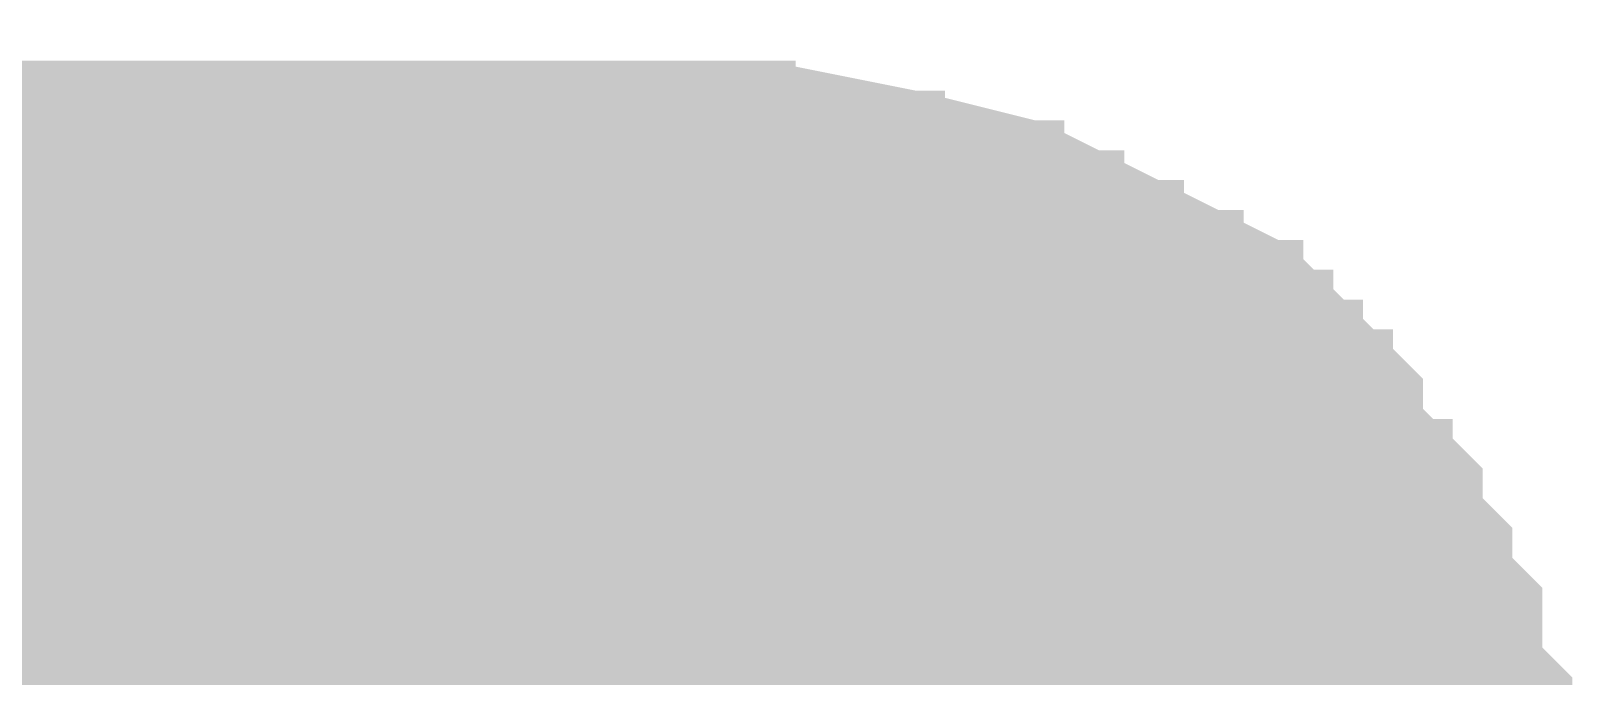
# Model space of a CAD drawing. Extents: x -0.1 to 65.1, y -1.2 to 30.1.
# Drawn here: x 27.258 to 27.848, y 6.786 to 7.033 of the extents above; entities that cross this region are included whole.
import ezdxf

# ---------------------------------------------------------------- set-up
doc = ezdxf.new("R2010")
doc.units = 0
doc.header["$MEASUREMENT"] = 0
doc.layers.get('0').update_dxf_attribs({"linetype": 'CONTINUOUS'})
doc.layers.add('2D_LINE_126', color=7, linetype='CONTINUOUS')

# ---------------------------------------------------------------- blocks, each defined once
blk = doc.blocks.new('SMOOTH_0$0254')
at = {"const_width": 0.0127}
blk.add_lwpolyline([(-0.00635, 0, 1), (0.00635, 0, 1)], format="xyb", close=True, dxfattribs=at)
blk = doc.blocks.new('DRAWING_63')
at = {"layer": '2D_LINE_126', "const_width": 0.0254}
for points in [[(-3.09753, -0.73152), (-3.09753, -0.72009), (-3.09753, -0.70866), (-3.09753, -0.69723), (-3.09753, -0.6858), (-3.09753, -0.67437), (-3.09753, -0.66294), (-3.09753, -0.65151), (-3.09753, -0.64008), (-3.09753, -0.62865), (-3.09753, -0.61722), (-3.09753, -0.60579), (-3.09753, -0.59436), (-3.09753, -0.58293), (-3.09753, -0.5715), (-3.09753, -0.56007), (-3.09753, -0.54864), (-3.09753, -0.53721), (-3.09753, -0.52578), (-3.09753, -0.51435), (-3.09753, -0.50292), (-3.09753, -0.49149), (-3.09753, -0.48006)], [(-3.0861, -0.73152), (-3.0861, -0.72009), (-3.0861, -0.70866), (-3.0861, -0.69723), (-3.0861, -0.6858), (-3.0861, -0.67437), (-3.0861, -0.66294), (-3.0861, -0.65151), (-3.0861, -0.64008), (-3.0861, -0.62865), (-3.0861, -0.61722), (-3.0861, -0.60579), (-3.0861, -0.59436), (-3.0861, -0.58293), (-3.0861, -0.5715), (-3.0861, -0.56007), (-3.0861, -0.54864), (-3.0861, -0.53721), (-3.0861, -0.52578), (-3.0861, -0.51435), (-3.0861, -0.50292), (-3.0861, -0.49149), (-3.0861, -0.48006)], [(-3.07467, -0.73152), (-3.07467, -0.72009), (-3.07467, -0.70866), (-3.07467, -0.69723), (-3.07467, -0.6858), (-3.07467, -0.67437), (-3.07467, -0.66294), (-3.07467, -0.65151), (-3.07467, -0.64008), (-3.07467, -0.62865), (-3.07467, -0.61722), (-3.07467, -0.60579), (-3.07467, -0.59436), (-3.07467, -0.58293), (-3.07467, -0.5715), (-3.07467, -0.56007), (-3.07467, -0.54864), (-3.07467, -0.53721), (-3.07467, -0.52578), (-3.07467, -0.51435), (-3.07467, -0.50292), (-3.07467, -0.49149), (-3.07467, -0.48006)], [(-3.06324, -0.73152), (-3.06324, -0.72009), (-3.06324, -0.70866), (-3.06324, -0.69723), (-3.06324, -0.6858), (-3.06324, -0.67437), (-3.06324, -0.66294), (-3.06324, -0.65151), (-3.06324, -0.64008), (-3.06324, -0.62865), (-3.06324, -0.61722), (-3.06324, -0.60579), (-3.06324, -0.59436), (-3.06324, -0.58293), (-3.06324, -0.5715), (-3.06324, -0.56007), (-3.06324, -0.54864), (-3.06324, -0.53721), (-3.06324, -0.52578), (-3.06324, -0.51435), (-3.06324, -0.50292), (-3.06324, -0.49149), (-3.06324, -0.48006)], [(-3.05181, -0.73152), (-3.05181, -0.72009), (-3.05181, -0.70866), (-3.05181, -0.69723), (-3.05181, -0.6858), (-3.05181, -0.67437), (-3.05181, -0.66294), (-3.05181, -0.65151), (-3.05181, -0.64008), (-3.05181, -0.62865), (-3.05181, -0.61722), (-3.05181, -0.60579), (-3.05181, -0.59436), (-3.05181, -0.58293), (-3.05181, -0.5715), (-3.05181, -0.56007), (-3.05181, -0.54864), (-3.05181, -0.53721), (-3.05181, -0.52578), (-3.05181, -0.51435), (-3.05181, -0.50292), (-3.05181, -0.49149), (-3.05181, -0.48006)], [(-3.04038, -0.73152), (-3.04038, -0.72009), (-3.04038, -0.70866), (-3.04038, -0.69723), (-3.04038, -0.6858), (-3.04038, -0.67437), (-3.04038, -0.66294), (-3.04038, -0.65151), (-3.04038, -0.64008), (-3.04038, -0.62865), (-3.04038, -0.61722), (-3.04038, -0.60579), (-3.04038, -0.59436), (-3.04038, -0.58293), (-3.04038, -0.5715), (-3.04038, -0.56007), (-3.04038, -0.54864), (-3.04038, -0.53721), (-3.04038, -0.52578), (-3.04038, -0.51435), (-3.04038, -0.50292), (-3.04038, -0.49149), (-3.04038, -0.48006)], [(-3.02895, -0.73152), (-3.02895, -0.72009), (-3.02895, -0.70866), (-3.02895, -0.69723), (-3.02895, -0.6858), (-3.02895, -0.67437), (-3.02895, -0.66294), (-3.02895, -0.65151), (-3.02895, -0.64008), (-3.02895, -0.62865), (-3.02895, -0.61722), (-3.02895, -0.60579), (-3.02895, -0.59436), (-3.02895, -0.58293), (-3.02895, -0.5715), (-3.02895, -0.56007), (-3.02895, -0.54864), (-3.02895, -0.53721), (-3.02895, -0.52578), (-3.02895, -0.51435), (-3.02895, -0.50292), (-3.02895, -0.49149), (-3.02895, -0.48006)], [(-3.01752, -0.73152), (-3.01752, -0.72009), (-3.01752, -0.70866), (-3.01752, -0.69723), (-3.01752, -0.6858), (-3.01752, -0.67437), (-3.01752, -0.66294), (-3.01752, -0.65151), (-3.01752, -0.64008), (-3.01752, -0.62865), (-3.01752, -0.61722), (-3.01752, -0.60579), (-3.01752, -0.59436), (-3.01752, -0.58293), (-3.01752, -0.5715), (-3.01752, -0.56007), (-3.01752, -0.54864), (-3.01752, -0.53721), (-3.01752, -0.52578), (-3.01752, -0.51435), (-3.01752, -0.50292), (-3.01752, -0.49149), (-3.01752, -0.48006)], [(-3.00609, -0.73152), (-3.00609, -0.72009), (-3.00609, -0.70866), (-3.00609, -0.69723), (-3.00609, -0.6858), (-3.00609, -0.67437), (-3.00609, -0.66294), (-3.00609, -0.65151), (-3.00609, -0.64008), (-3.00609, -0.62865), (-3.00609, -0.61722), (-3.00609, -0.60579), (-3.00609, -0.59436), (-3.00609, -0.58293), (-3.00609, -0.5715), (-3.00609, -0.56007), (-3.00609, -0.54864), (-3.00609, -0.53721), (-3.00609, -0.52578), (-3.00609, -0.51435), (-3.00609, -0.50292), (-3.00609, -0.49149), (-3.00609, -0.48006)], [(-2.99466, -0.73152), (-2.99466, -0.72009), (-2.99466, -0.70866), (-2.99466, -0.69723), (-2.99466, -0.6858), (-2.99466, -0.67437), (-2.99466, -0.66294), (-2.99466, -0.65151), (-2.99466, -0.64008), (-2.99466, -0.62865), (-2.99466, -0.61722), (-2.99466, -0.60579), (-2.99466, -0.59436), (-2.99466, -0.58293), (-2.99466, -0.5715), (-2.99466, -0.56007), (-2.99466, -0.54864), (-2.99466, -0.53721), (-2.99466, -0.52578), (-2.99466, -0.51435), (-2.99466, -0.50292), (-2.99466, -0.49149), (-2.99466, -0.48006)], [(-2.98323, -0.73152), (-2.98323, -0.72009), (-2.98323, -0.70866), (-2.98323, -0.69723), (-2.98323, -0.6858), (-2.98323, -0.67437), (-2.98323, -0.66294), (-2.98323, -0.65151), (-2.98323, -0.64008), (-2.98323, -0.62865), (-2.98323, -0.61722), (-2.98323, -0.60579), (-2.98323, -0.59436), (-2.98323, -0.58293), (-2.98323, -0.5715), (-2.98323, -0.56007), (-2.98323, -0.54864), (-2.98323, -0.53721), (-2.98323, -0.52578), (-2.98323, -0.51435), (-2.98323, -0.50292), (-2.98323, -0.49149), (-2.98323, -0.48006)], [(-2.9718, -0.73152), (-2.9718, -0.72009), (-2.9718, -0.70866), (-2.9718, -0.69723), (-2.9718, -0.6858), (-2.9718, -0.67437), (-2.9718, -0.66294), (-2.9718, -0.65151), (-2.9718, -0.64008), (-2.9718, -0.62865), (-2.9718, -0.61722), (-2.9718, -0.60579), (-2.9718, -0.59436), (-2.9718, -0.58293), (-2.9718, -0.5715), (-2.9718, -0.56007), (-2.9718, -0.54864), (-2.9718, -0.53721), (-2.9718, -0.52578), (-2.9718, -0.51435), (-2.9718, -0.50292), (-2.9718, -0.49149), (-2.9718, -0.48006)], [(-2.96037, -0.73152), (-2.96037, -0.72009), (-2.96037, -0.70866), (-2.96037, -0.69723), (-2.96037, -0.6858), (-2.96037, -0.67437), (-2.96037, -0.66294), (-2.96037, -0.65151), (-2.96037, -0.64008), (-2.96037, -0.62865), (-2.96037, -0.61722), (-2.96037, -0.60579), (-2.96037, -0.59436), (-2.96037, -0.58293), (-2.96037, -0.5715), (-2.96037, -0.56007), (-2.96037, -0.54864), (-2.96037, -0.53721), (-2.96037, -0.52578), (-2.96037, -0.51435), (-2.96037, -0.50292), (-2.96037, -0.49149), (-2.96037, -0.48006)], [(-2.94894, -0.73152), (-2.94894, -0.72009), (-2.94894, -0.70866), (-2.94894, -0.69723), (-2.94894, -0.6858), (-2.94894, -0.67437), (-2.94894, -0.66294), (-2.94894, -0.65151), (-2.94894, -0.64008), (-2.94894, -0.62865), (-2.94894, -0.61722), (-2.94894, -0.60579), (-2.94894, -0.59436), (-2.94894, -0.58293), (-2.94894, -0.5715), (-2.94894, -0.56007), (-2.94894, -0.54864), (-2.94894, -0.53721), (-2.94894, -0.52578), (-2.94894, -0.51435), (-2.94894, -0.50292), (-2.94894, -0.49149), (-2.94894, -0.48006)], [(-2.93751, -0.73152), (-2.93751, -0.72009), (-2.93751, -0.70866), (-2.93751, -0.69723), (-2.93751, -0.6858), (-2.93751, -0.67437), (-2.93751, -0.66294), (-2.93751, -0.65151), (-2.93751, -0.64008), (-2.93751, -0.62865), (-2.93751, -0.61722), (-2.93751, -0.60579), (-2.93751, -0.59436), (-2.93751, -0.58293), (-2.93751, -0.5715), (-2.93751, -0.56007), (-2.93751, -0.54864), (-2.93751, -0.53721), (-2.93751, -0.52578), (-2.93751, -0.51435), (-2.93751, -0.50292), (-2.93751, -0.49149), (-2.93751, -0.48006)], [(-2.92608, -0.73152), (-2.92608, -0.72009), (-2.92608, -0.70866), (-2.92608, -0.69723), (-2.92608, -0.6858), (-2.92608, -0.67437), (-2.92608, -0.66294), (-2.92608, -0.65151), (-2.92608, -0.64008), (-2.92608, -0.62865), (-2.92608, -0.61722), (-2.92608, -0.60579), (-2.92608, -0.59436), (-2.92608, -0.58293), (-2.92608, -0.5715), (-2.92608, -0.56007), (-2.92608, -0.54864), (-2.92608, -0.53721), (-2.92608, -0.52578), (-2.92608, -0.51435), (-2.92608, -0.50292), (-2.92608, -0.49149), (-2.92608, -0.48006)], [(-2.91465, -0.73152), (-2.91465, -0.72009), (-2.91465, -0.70866), (-2.91465, -0.69723), (-2.91465, -0.6858), (-2.91465, -0.67437), (-2.91465, -0.66294), (-2.91465, -0.65151), (-2.91465, -0.64008), (-2.91465, -0.62865), (-2.91465, -0.61722), (-2.91465, -0.60579), (-2.91465, -0.59436), (-2.91465, -0.58293), (-2.91465, -0.5715), (-2.91465, -0.56007), (-2.91465, -0.54864), (-2.91465, -0.53721), (-2.91465, -0.52578), (-2.91465, -0.51435), (-2.91465, -0.50292), (-2.91465, -0.49149), (-2.91465, -0.48006)], [(-2.90322, -0.73152), (-2.90322, -0.72009), (-2.90322, -0.70866), (-2.90322, -0.69723), (-2.90322, -0.6858), (-2.90322, -0.67437), (-2.90322, -0.66294), (-2.90322, -0.65151), (-2.90322, -0.64008), (-2.90322, -0.62865), (-2.90322, -0.61722), (-2.90322, -0.60579), (-2.90322, -0.59436), (-2.90322, -0.58293), (-2.90322, -0.5715), (-2.90322, -0.56007), (-2.90322, -0.54864), (-2.90322, -0.53721), (-2.90322, -0.52578), (-2.90322, -0.51435), (-2.90322, -0.50292), (-2.90322, -0.49149), (-2.90322, -0.48006)], [(-2.89179, -0.73152), (-2.89179, -0.72009), (-2.89179, -0.70866), (-2.89179, -0.69723), (-2.89179, -0.6858), (-2.89179, -0.67437), (-2.89179, -0.66294), (-2.89179, -0.65151), (-2.89179, -0.64008), (-2.89179, -0.62865), (-2.89179, -0.61722), (-2.89179, -0.60579), (-2.89179, -0.59436), (-2.89179, -0.58293), (-2.89179, -0.5715), (-2.89179, -0.56007), (-2.89179, -0.54864), (-2.89179, -0.53721), (-2.89179, -0.52578), (-2.89179, -0.51435), (-2.89179, -0.50292), (-2.89179, -0.49149), (-2.89179, -0.48006)], [(-2.88036, -0.73152), (-2.88036, -0.72009), (-2.88036, -0.70866), (-2.88036, -0.69723), (-2.88036, -0.6858), (-2.88036, -0.67437), (-2.88036, -0.66294), (-2.88036, -0.65151), (-2.88036, -0.64008), (-2.88036, -0.62865), (-2.88036, -0.61722), (-2.88036, -0.60579), (-2.88036, -0.59436), (-2.88036, -0.58293), (-2.88036, -0.5715), (-2.88036, -0.56007), (-2.88036, -0.54864), (-2.88036, -0.53721), (-2.88036, -0.52578), (-2.88036, -0.51435), (-2.88036, -0.50292), (-2.88036, -0.49149), (-2.88036, -0.48006)], [(-2.86893, -0.73152), (-2.86893, -0.72009), (-2.86893, -0.70866), (-2.86893, -0.69723), (-2.86893, -0.6858), (-2.86893, -0.67437), (-2.86893, -0.66294), (-2.86893, -0.65151), (-2.86893, -0.64008), (-2.86893, -0.62865), (-2.86893, -0.61722), (-2.86893, -0.60579), (-2.86893, -0.59436), (-2.86893, -0.58293), (-2.86893, -0.5715), (-2.86893, -0.56007), (-2.86893, -0.54864), (-2.86893, -0.53721), (-2.86893, -0.52578), (-2.86893, -0.51435), (-2.86893, -0.50292), (-2.86893, -0.49149), (-2.86893, -0.48006)], [(-2.8575, -0.73152), (-2.8575, -0.72009), (-2.8575, -0.70866), (-2.8575, -0.69723), (-2.8575, -0.6858), (-2.8575, -0.67437), (-2.8575, -0.66294), (-2.8575, -0.65151), (-2.8575, -0.64008), (-2.8575, -0.62865), (-2.8575, -0.61722), (-2.8575, -0.60579), (-2.8575, -0.59436), (-2.8575, -0.58293), (-2.8575, -0.5715), (-2.8575, -0.56007), (-2.8575, -0.54864), (-2.8575, -0.53721), (-2.8575, -0.52578), (-2.8575, -0.51435), (-2.8575, -0.50292), (-2.8575, -0.49149), (-2.8575, -0.48006)], [(-2.84607, -0.73152), (-2.84607, -0.72009), (-2.84607, -0.70866), (-2.84607, -0.69723), (-2.84607, -0.6858), (-2.84607, -0.67437), (-2.84607, -0.66294), (-2.84607, -0.65151), (-2.84607, -0.64008), (-2.84607, -0.62865), (-2.84607, -0.61722), (-2.84607, -0.60579), (-2.84607, -0.59436), (-2.84607, -0.58293), (-2.84607, -0.5715), (-2.84607, -0.56007), (-2.84607, -0.54864), (-2.84607, -0.53721), (-2.84607, -0.52578), (-2.84607, -0.51435), (-2.84607, -0.50292), (-2.84607, -0.49149), (-2.84607, -0.48006)], [(-2.83464, -0.73152), (-2.83464, -0.72009), (-2.83464, -0.70866), (-2.83464, -0.69723), (-2.83464, -0.6858), (-2.83464, -0.67437), (-2.83464, -0.66294), (-2.83464, -0.65151), (-2.83464, -0.64008), (-2.83464, -0.62865), (-2.83464, -0.61722), (-2.83464, -0.60579), (-2.83464, -0.59436), (-2.83464, -0.58293), (-2.83464, -0.5715), (-2.83464, -0.56007), (-2.83464, -0.54864), (-2.83464, -0.53721), (-2.83464, -0.52578), (-2.83464, -0.51435), (-2.83464, -0.50292), (-2.83464, -0.49149), (-2.83464, -0.48006)], [(-2.82321, -0.73152), (-2.82321, -0.72009), (-2.82321, -0.70866), (-2.82321, -0.69723), (-2.82321, -0.6858), (-2.82321, -0.67437), (-2.82321, -0.66294), (-2.82321, -0.65151), (-2.82321, -0.64008), (-2.82321, -0.62865), (-2.82321, -0.61722), (-2.82321, -0.60579), (-2.82321, -0.59436), (-2.82321, -0.58293), (-2.82321, -0.5715), (-2.82321, -0.56007), (-2.82321, -0.54864), (-2.82321, -0.53721), (-2.82321, -0.52578), (-2.82321, -0.51435), (-2.82321, -0.50292), (-2.82321, -0.49149), (-2.82321, -0.48006)], [(-2.54889, -0.73152), (-2.54889, -0.72009), (-2.54889, -0.70866), (-2.54889, -0.69723), (-2.54889, -0.6858), (-2.54889, -0.67437), (-2.54889, -0.66294), (-2.54889, -0.65151), (-2.54889, -0.64008), (-2.56032, -0.62865), (-2.57175, -0.61722), (-2.57175, -0.60579), (-2.58318, -0.59436), (-2.59461, -0.58293), (-2.60604, -0.5715), (-2.61747, -0.56007), (-2.64033, -0.54864), (-2.66319, -0.53721), (-2.68605, -0.52578), (-2.70891, -0.51435), (-2.75463, -0.50292), (-2.81178, -0.49149), (-4.06908, -0.49149)], [(-2.57175, -0.60579), (-2.58318, -0.60579), (-2.58318, -0.59436), (-2.59461, -0.59436), (-2.59461, -0.58293), (-2.60604, -0.58293), (-2.60604, -0.5715), (-2.61747, -0.5715), (-2.61747, -0.56007), (-2.6289, -0.56007), (-2.64033, -0.56007), (-2.64033, -0.54864), (-2.65176, -0.54864), (-2.66319, -0.54864), (-2.66319, -0.53721), (-2.67462, -0.53721), (-2.68605, -0.53721), (-2.68605, -0.52578), (-2.69748, -0.52578), (-2.70891, -0.52578), (-2.70891, -0.51435), (-2.72034, -0.51435), (-2.73177, -0.51435), (-2.7432, -0.51435), (-2.75463, -0.51435), (-2.75463, -0.50292), (-2.76606, -0.50292), (-2.77749, -0.50292), (-2.78892, -0.50292), (-2.80035, -0.50292), (-2.81178, -0.50292), (-2.81178, -0.49149), (-2.82321, -0.49149), (-2.83464, -0.49149), (-2.84607, -0.49149), (-2.8575, -0.49149), (-2.86893, -0.49149), (-2.88036, -0.49149), (-2.89179, -0.49149), (-2.90322, -0.49149), (-2.91465, -0.49149), (-2.92608, -0.49149), (-2.93751, -0.49149), (-2.94894, -0.49149), (-2.96037, -0.49149), (-2.9718, -0.49149), (-2.98323, -0.49149), (-2.99466, -0.49149), (-3.00609, -0.49149), (-3.01752, -0.49149), (-3.02895, -0.49149), (-3.04038, -0.49149), (-3.05181, -0.49149), (-3.06324, -0.49149), (-3.07467, -0.49149), (-3.0861, -0.49149), (-3.09753, -0.49149), (-3.10896, -0.49149)], [(-2.80035, -0.73152), (-2.80035, -0.72009), (-2.80035, -0.70866), (-2.80035, -0.69723), (-2.80035, -0.6858), (-2.80035, -0.67437), (-2.80035, -0.66294), (-2.80035, -0.65151), (-2.80035, -0.64008), (-2.80035, -0.62865), (-2.80035, -0.61722), (-2.80035, -0.60579), (-2.80035, -0.59436), (-2.80035, -0.58293), (-2.80035, -0.5715), (-2.80035, -0.56007), (-2.80035, -0.54864), (-2.80035, -0.53721), (-2.80035, -0.52578), (-2.80035, -0.51435), (-2.80035, -0.50292), (-2.80035, -0.49149)], [(-2.78892, -0.73152), (-2.78892, -0.72009), (-2.78892, -0.70866), (-2.78892, -0.69723), (-2.78892, -0.6858), (-2.78892, -0.67437), (-2.78892, -0.66294), (-2.78892, -0.65151), (-2.78892, -0.64008), (-2.78892, -0.62865), (-2.78892, -0.61722), (-2.78892, -0.60579), (-2.78892, -0.59436), (-2.78892, -0.58293), (-2.78892, -0.5715), (-2.78892, -0.56007), (-2.78892, -0.54864), (-2.78892, -0.53721), (-2.78892, -0.52578), (-2.78892, -0.51435), (-2.78892, -0.50292), (-2.78892, -0.49149)], [(-2.77749, -0.73152), (-2.77749, -0.72009), (-2.77749, -0.70866), (-2.77749, -0.69723), (-2.77749, -0.6858), (-2.77749, -0.67437), (-2.77749, -0.66294), (-2.77749, -0.65151), (-2.77749, -0.64008), (-2.77749, -0.62865), (-2.77749, -0.61722), (-2.77749, -0.60579), (-2.77749, -0.59436), (-2.77749, -0.58293), (-2.77749, -0.5715), (-2.77749, -0.56007), (-2.77749, -0.54864), (-2.77749, -0.53721), (-2.77749, -0.52578), (-2.77749, -0.51435), (-2.77749, -0.50292), (-2.77749, -0.49149)], [(-2.76606, -0.73152), (-2.76606, -0.72009), (-2.76606, -0.70866), (-2.76606, -0.69723), (-2.76606, -0.6858), (-2.76606, -0.67437), (-2.76606, -0.66294), (-2.76606, -0.65151), (-2.76606, -0.64008), (-2.76606, -0.62865), (-2.76606, -0.61722), (-2.76606, -0.60579), (-2.76606, -0.59436), (-2.76606, -0.58293), (-2.76606, -0.5715), (-2.76606, -0.56007), (-2.76606, -0.54864), (-2.76606, -0.53721), (-2.76606, -0.52578), (-2.76606, -0.51435), (-2.76606, -0.50292), (-2.76606, -0.49149)], [(-2.7432, -0.73152), (-2.7432, -0.72009), (-2.7432, -0.70866), (-2.7432, -0.69723), (-2.7432, -0.6858), (-2.7432, -0.67437), (-2.7432, -0.66294), (-2.7432, -0.65151), (-2.7432, -0.64008), (-2.7432, -0.62865), (-2.7432, -0.61722), (-2.7432, -0.60579), (-2.7432, -0.59436), (-2.7432, -0.58293), (-2.7432, -0.5715), (-2.7432, -0.56007), (-2.7432, -0.54864), (-2.7432, -0.53721), (-2.7432, -0.52578), (-2.7432, -0.51435), (-2.7432, -0.50292)], [(-2.57175, -0.73152), (-2.57175, -0.72009), (-2.57175, -0.70866), (-2.57175, -0.69723), (-2.57175, -0.6858), (-2.57175, -0.67437), (-2.57175, -0.66294), (-2.57175, -0.65151), (-2.57175, -0.64008), (-2.57175, -0.62865), (-2.57175, -0.61722), (-2.58318, -0.61722), (-2.58318, -0.60579), (-2.59461, -0.60579), (-2.59461, -0.59436), (-2.60604, -0.59436), (-2.60604, -0.58293), (-2.61747, -0.58293), (-2.61747, -0.5715), (-2.6289, -0.5715), (-2.64033, -0.5715), (-2.64033, -0.56007), (-2.65176, -0.56007), (-2.66319, -0.56007), (-2.66319, -0.54864), (-2.67462, -0.54864), (-2.68605, -0.54864), (-2.68605, -0.53721), (-2.69748, -0.53721), (-2.70891, -0.53721), (-2.70891, -0.52578), (-2.72034, -0.52578), (-2.73177, -0.52578), (-2.7432, -0.52578), (-2.75463, -0.52578), (-2.75463, -0.51435), (-2.76606, -0.51435), (-2.77749, -0.51435), (-2.78892, -0.51435), (-2.80035, -0.51435), (-2.81178, -0.51435), (-2.81178, -0.50292), (-2.82321, -0.50292), (-2.83464, -0.50292), (-2.84607, -0.50292), (-2.8575, -0.50292), (-2.86893, -0.50292), (-2.88036, -0.50292), (-2.89179, -0.50292), (-2.90322, -0.50292), (-2.91465, -0.50292), (-2.92608, -0.50292), (-2.93751, -0.50292), (-2.94894, -0.50292), (-2.96037, -0.50292), (-2.9718, -0.50292), (-2.98323, -0.50292), (-2.99466, -0.50292), (-3.00609, -0.50292), (-3.01752, -0.50292), (-3.02895, -0.50292), (-3.04038, -0.50292), (-3.05181, -0.50292), (-3.06324, -0.50292), (-3.07467, -0.50292), (-3.0861, -0.50292), (-3.09753, -0.50292), (-3.10896, -0.50292)], [(-2.72034, -0.73152), (-2.72034, -0.72009), (-2.72034, -0.70866), (-2.72034, -0.69723), (-2.72034, -0.6858), (-2.72034, -0.67437), (-2.72034, -0.66294), (-2.72034, -0.65151), (-2.72034, -0.64008), (-2.72034, -0.62865), (-2.72034, -0.61722), (-2.72034, -0.60579), (-2.72034, -0.59436), (-2.72034, -0.58293), (-2.72034, -0.5715), (-2.72034, -0.56007), (-2.72034, -0.54864), (-2.72034, -0.53721), (-2.72034, -0.52578), (-2.72034, -0.51435), (-2.72034, -0.50292)], [(-2.73177, -0.73152), (-2.73177, -0.72009), (-2.73177, -0.70866), (-2.73177, -0.69723), (-2.73177, -0.6858), (-2.73177, -0.67437), (-2.73177, -0.66294), (-2.73177, -0.65151), (-2.73177, -0.64008), (-2.73177, -0.62865), (-2.73177, -0.61722), (-2.73177, -0.60579), (-2.73177, -0.59436), (-2.73177, -0.58293), (-2.73177, -0.5715), (-2.73177, -0.56007), (-2.73177, -0.54864), (-2.73177, -0.53721), (-2.73177, -0.52578), (-2.73177, -0.51435), (-2.73177, -0.50292)], [(-3.10896, -0.51435), (-3.09753, -0.51435), (-3.0861, -0.51435), (-3.07467, -0.51435), (-3.06324, -0.51435), (-3.05181, -0.51435), (-3.04038, -0.51435), (-3.02895, -0.51435), (-3.01752, -0.51435), (-3.00609, -0.51435), (-2.99466, -0.51435), (-2.98323, -0.51435), (-2.9718, -0.51435), (-2.96037, -0.51435), (-2.94894, -0.51435), (-2.93751, -0.51435), (-2.92608, -0.51435), (-2.91465, -0.51435), (-2.90322, -0.51435), (-2.89179, -0.51435), (-2.88036, -0.51435), (-2.86893, -0.51435), (-2.8575, -0.51435), (-2.84607, -0.51435), (-2.83464, -0.51435), (-2.82321, -0.51435), (-2.81178, -0.51435), (-2.81178, -0.52578), (-2.80035, -0.52578), (-2.78892, -0.52578), (-2.77749, -0.52578), (-2.76606, -0.52578), (-2.75463, -0.52578), (-2.75463, -0.53721), (-2.7432, -0.53721), (-2.73177, -0.53721), (-2.72034, -0.53721), (-2.70891, -0.53721), (-2.70891, -0.54864), (-2.69748, -0.54864), (-2.68605, -0.54864), (-2.68605, -0.56007), (-2.67462, -0.56007), (-2.66319, -0.56007), (-2.66319, -0.5715), (-2.65176, -0.5715), (-2.64033, -0.5715), (-2.64033, -0.58293), (-2.6289, -0.58293), (-2.61747, -0.58293), (-2.61747, -0.59436), (-2.60604, -0.59436), (-2.60604, -0.60579), (-2.59461, -0.60579), (-2.59461, -0.61722), (-2.58318, -0.61722), (-2.58318, -0.62865), (-2.57175, -0.62865), (-2.56032, -0.62865), (-2.56032, -0.64008), (-2.54889, -0.64008)], [(-2.69748, -0.73152), (-2.69748, -0.72009), (-2.69748, -0.70866), (-2.69748, -0.69723), (-2.69748, -0.6858), (-2.69748, -0.67437), (-2.69748, -0.66294), (-2.69748, -0.65151), (-2.69748, -0.64008), (-2.69748, -0.62865), (-2.69748, -0.61722), (-2.69748, -0.60579), (-2.69748, -0.59436), (-2.69748, -0.58293), (-2.69748, -0.5715), (-2.69748, -0.56007), (-2.69748, -0.54864), (-2.69748, -0.53721), (-2.69748, -0.52578), (-2.69748, -0.51435)], [(-2.52603, -0.73152), (-2.52603, -0.72009), (-2.52603, -0.70866), (-2.52603, -0.69723), (-2.52603, -0.6858), (-2.53746, -0.67437), (-2.53746, -0.66294), (-2.54889, -0.65151), (-2.56032, -0.65151), (-2.56032, -0.64008), (-2.57175, -0.64008), (-2.58318, -0.64008), (-2.58318, -0.62865), (-2.59461, -0.62865), (-2.59461, -0.61722), (-2.60604, -0.61722), (-2.60604, -0.60579), (-2.61747, -0.60579), (-2.61747, -0.59436), (-2.6289, -0.59436), (-2.64033, -0.59436), (-2.64033, -0.58293), (-2.65176, -0.58293), (-2.66319, -0.58293), (-2.66319, -0.5715), (-2.67462, -0.5715), (-2.68605, -0.5715), (-2.68605, -0.56007), (-2.69748, -0.56007), (-2.70891, -0.56007), (-2.70891, -0.54864), (-2.72034, -0.54864), (-2.73177, -0.54864), (-2.7432, -0.54864), (-2.75463, -0.54864), (-2.75463, -0.53721), (-2.76606, -0.53721), (-2.77749, -0.53721), (-2.78892, -0.53721), (-2.80035, -0.53721), (-2.81178, -0.53721), (-2.81178, -0.52578), (-2.82321, -0.52578), (-2.83464, -0.52578), (-2.84607, -0.52578), (-2.8575, -0.52578), (-2.86893, -0.52578), (-2.88036, -0.52578), (-2.89179, -0.52578), (-2.90322, -0.52578), (-2.91465, -0.52578), (-2.92608, -0.52578), (-2.93751, -0.52578), (-2.94894, -0.52578), (-2.96037, -0.52578), (-2.9718, -0.52578), (-2.98323, -0.52578), (-2.99466, -0.52578), (-3.00609, -0.52578), (-3.01752, -0.52578), (-3.02895, -0.52578), (-3.04038, -0.52578), (-3.05181, -0.52578), (-3.06324, -0.52578), (-3.07467, -0.52578), (-3.0861, -0.52578), (-3.09753, -0.52578), (-3.10896, -0.52578)], [(-2.67462, -0.73152), (-2.67462, -0.72009), (-2.67462, -0.70866), (-2.67462, -0.69723), (-2.67462, -0.6858), (-2.67462, -0.67437), (-2.67462, -0.66294), (-2.67462, -0.65151), (-2.67462, -0.64008), (-2.67462, -0.62865), (-2.67462, -0.61722), (-2.67462, -0.60579), (-2.67462, -0.59436), (-2.67462, -0.58293), (-2.67462, -0.5715), (-2.67462, -0.56007), (-2.67462, -0.54864), (-2.67462, -0.53721), (-2.67462, -0.52578)], [(-3.10896, -0.53721), (-3.09753, -0.53721), (-3.0861, -0.53721), (-3.07467, -0.53721), (-3.06324, -0.53721), (-3.05181, -0.53721), (-3.04038, -0.53721), (-3.02895, -0.53721), (-3.01752, -0.53721), (-3.00609, -0.53721), (-2.99466, -0.53721), (-2.98323, -0.53721), (-2.9718, -0.53721), (-2.96037, -0.53721), (-2.94894, -0.53721), (-2.93751, -0.53721), (-2.92608, -0.53721), (-2.91465, -0.53721), (-2.90322, -0.53721), (-2.89179, -0.53721), (-2.88036, -0.53721), (-2.86893, -0.53721), (-2.8575, -0.53721), (-2.84607, -0.53721), (-2.83464, -0.53721), (-2.82321, -0.53721), (-2.81178, -0.53721), (-2.81178, -0.54864), (-2.80035, -0.54864), (-2.78892, -0.54864), (-2.77749, -0.54864), (-2.76606, -0.54864), (-2.75463, -0.54864), (-2.75463, -0.56007), (-2.7432, -0.56007), (-2.73177, -0.56007), (-2.72034, -0.56007), (-2.70891, -0.56007), (-2.70891, -0.5715), (-2.69748, -0.5715), (-2.68605, -0.5715), (-2.68605, -0.58293), (-2.67462, -0.58293), (-2.66319, -0.58293), (-2.66319, -0.59436), (-2.65176, -0.59436), (-2.64033, -0.59436), (-2.64033, -0.60579), (-2.6289, -0.60579), (-2.61747, -0.60579), (-2.61747, -0.61722), (-2.60604, -0.61722), (-2.60604, -0.62865), (-2.59461, -0.62865), (-2.59461, -0.64008), (-2.58318, -0.64008), (-2.58318, -0.65151), (-2.57175, -0.65151), (-2.56032, -0.65151), (-2.56032, -0.66294), (-2.54889, -0.66294), (-2.53746, -0.66294)], [(-2.65176, -0.73152), (-2.65176, -0.72009), (-2.65176, -0.70866), (-2.65176, -0.69723), (-2.65176, -0.6858), (-2.65176, -0.67437), (-2.65176, -0.66294), (-2.65176, -0.65151), (-2.65176, -0.64008), (-2.65176, -0.62865), (-2.65176, -0.61722), (-2.65176, -0.60579), (-2.65176, -0.59436), (-2.65176, -0.58293), (-2.65176, -0.5715), (-2.65176, -0.56007), (-2.65176, -0.54864), (-2.65176, -0.53721)], [(-3.10896, -0.54864), (-3.09753, -0.54864), (-3.0861, -0.54864), (-3.07467, -0.54864), (-3.06324, -0.54864), (-3.05181, -0.54864), (-3.04038, -0.54864), (-3.02895, -0.54864), (-3.01752, -0.54864), (-3.00609, -0.54864), (-2.99466, -0.54864), (-2.98323, -0.54864), (-2.9718, -0.54864), (-2.96037, -0.54864), (-2.94894, -0.54864), (-2.93751, -0.54864), (-2.92608, -0.54864), (-2.91465, -0.54864), (-2.90322, -0.54864), (-2.89179, -0.54864), (-2.88036, -0.54864), (-2.86893, -0.54864), (-2.8575, -0.54864), (-2.84607, -0.54864), (-2.83464, -0.54864), (-2.82321, -0.54864), (-2.81178, -0.54864), (-2.81178, -0.56007), (-2.80035, -0.56007), (-2.78892, -0.56007), (-2.77749, -0.56007), (-2.76606, -0.56007), (-2.75463, -0.56007), (-2.75463, -0.5715), (-2.7432, -0.5715), (-2.73177, -0.5715), (-2.72034, -0.5715), (-2.70891, -0.5715), (-2.70891, -0.58293), (-2.69748, -0.58293), (-2.68605, -0.58293), (-2.68605, -0.59436), (-2.67462, -0.59436), (-2.66319, -0.59436), (-2.66319, -0.60579), (-2.65176, -0.60579), (-2.64033, -0.60579), (-2.64033, -0.61722), (-2.6289, -0.61722), (-2.61747, -0.61722), (-2.61747, -0.62865), (-2.60604, -0.62865), (-2.60604, -0.64008), (-2.59461, -0.64008), (-2.59461, -0.65151), (-2.58318, -0.65151), (-2.58318, -0.66294), (-2.57175, -0.66294), (-2.56032, -0.66294), (-2.56032, -0.67437), (-2.54889, -0.67437), (-2.53746, -0.67437), (-2.53746, -0.6858), (-2.52603, -0.6858)], [(-2.6289, -0.73152), (-2.6289, -0.72009), (-2.6289, -0.70866), (-2.6289, -0.69723), (-2.6289, -0.6858), (-2.6289, -0.67437), (-2.6289, -0.66294), (-2.6289, -0.65151), (-2.6289, -0.64008), (-2.6289, -0.62865), (-2.6289, -0.61722), (-2.6289, -0.60579), (-2.6289, -0.59436), (-2.6289, -0.58293), (-2.6289, -0.5715), (-2.6289, -0.56007), (-2.6289, -0.54864)], [(-3.10896, -0.56007), (-3.09753, -0.56007), (-3.0861, -0.56007), (-3.07467, -0.56007), (-3.06324, -0.56007), (-3.05181, -0.56007), (-3.04038, -0.56007), (-3.02895, -0.56007), (-3.01752, -0.56007), (-3.00609, -0.56007), (-2.99466, -0.56007), (-2.98323, -0.56007), (-2.9718, -0.56007), (-2.96037, -0.56007), (-2.94894, -0.56007), (-2.93751, -0.56007), (-2.92608, -0.56007), (-2.91465, -0.56007), (-2.90322, -0.56007), (-2.89179, -0.56007), (-2.88036, -0.56007), (-2.86893, -0.56007), (-2.8575, -0.56007), (-2.84607, -0.56007), (-2.83464, -0.56007), (-2.82321, -0.56007), (-2.81178, -0.56007), (-2.81178, -0.5715), (-2.80035, -0.5715), (-2.78892, -0.5715), (-2.77749, -0.5715), (-2.76606, -0.5715), (-2.75463, -0.5715), (-2.75463, -0.58293), (-2.7432, -0.58293), (-2.73177, -0.58293), (-2.72034, -0.58293), (-2.70891, -0.58293), (-2.70891, -0.59436), (-2.69748, -0.59436), (-2.68605, -0.59436), (-2.68605, -0.60579), (-2.67462, -0.60579), (-2.66319, -0.60579), (-2.66319, -0.61722), (-2.65176, -0.61722), (-2.64033, -0.61722), (-2.64033, -0.62865), (-2.6289, -0.62865), (-2.61747, -0.62865), (-2.61747, -0.64008), (-2.60604, -0.64008), (-2.60604, -0.65151), (-2.59461, -0.65151), (-2.59461, -0.66294), (-2.58318, -0.66294), (-2.58318, -0.67437), (-2.57175, -0.67437), (-2.56032, -0.67437), (-2.56032, -0.6858), (-2.54889, -0.6858), (-2.53746, -0.6858), (-2.53746, -0.69723), (-2.52603, -0.69723)], [(-2.5146, -0.73152), (-2.5146, -0.72009), (-2.52603, -0.70866), (-2.53746, -0.70866), (-2.53746, -0.69723), (-2.54889, -0.69723), (-2.56032, -0.69723), (-2.56032, -0.6858), (-2.57175, -0.6858), (-2.58318, -0.6858), (-2.58318, -0.67437), (-2.59461, -0.67437), (-2.59461, -0.66294), (-2.60604, -0.66294), (-2.60604, -0.65151), (-2.61747, -0.65151), (-2.61747, -0.64008), (-2.6289, -0.64008), (-2.64033, -0.64008), (-2.64033, -0.62865), (-2.65176, -0.62865), (-2.66319, -0.62865), (-2.66319, -0.61722), (-2.67462, -0.61722), (-2.68605, -0.61722), (-2.68605, -0.60579), (-2.69748, -0.60579), (-2.70891, -0.60579), (-2.70891, -0.59436), (-2.72034, -0.59436), (-2.73177, -0.59436), (-2.7432, -0.59436), (-2.75463, -0.59436), (-2.75463, -0.58293), (-2.76606, -0.58293), (-2.77749, -0.58293), (-2.78892, -0.58293), (-2.80035, -0.58293), (-2.81178, -0.58293), (-2.81178, -0.5715), (-2.82321, -0.5715), (-2.83464, -0.5715), (-2.84607, -0.5715), (-2.8575, -0.5715), (-2.86893, -0.5715), (-2.88036, -0.5715), (-2.89179, -0.5715), (-2.90322, -0.5715), (-2.91465, -0.5715), (-2.92608, -0.5715), (-2.93751, -0.5715), (-2.94894, -0.5715), (-2.96037, -0.5715), (-2.9718, -0.5715), (-2.98323, -0.5715), (-2.99466, -0.5715), (-3.00609, -0.5715), (-3.01752, -0.5715), (-3.02895, -0.5715), (-3.04038, -0.5715), (-3.05181, -0.5715), (-3.06324, -0.5715), (-3.07467, -0.5715), (-3.0861, -0.5715), (-3.09753, -0.5715), (-3.10896, -0.5715)], [(-3.10896, -0.58293), (-3.09753, -0.58293), (-3.0861, -0.58293), (-3.07467, -0.58293), (-3.06324, -0.58293), (-3.05181, -0.58293), (-3.04038, -0.58293), (-3.02895, -0.58293), (-3.01752, -0.58293), (-3.00609, -0.58293), (-2.99466, -0.58293), (-2.98323, -0.58293), (-2.9718, -0.58293), (-2.96037, -0.58293), (-2.94894, -0.58293), (-2.93751, -0.58293), (-2.92608, -0.58293), (-2.91465, -0.58293), (-2.90322, -0.58293), (-2.89179, -0.58293), (-2.88036, -0.58293), (-2.86893, -0.58293), (-2.8575, -0.58293), (-2.84607, -0.58293), (-2.83464, -0.58293), (-2.82321, -0.58293), (-2.81178, -0.58293), (-2.81178, -0.59436), (-2.80035, -0.59436), (-2.78892, -0.59436), (-2.77749, -0.59436), (-2.76606, -0.59436), (-2.75463, -0.59436), (-2.75463, -0.60579), (-2.7432, -0.60579), (-2.73177, -0.60579), (-2.72034, -0.60579), (-2.70891, -0.60579), (-2.70891, -0.61722), (-2.69748, -0.61722), (-2.68605, -0.61722), (-2.68605, -0.62865), (-2.67462, -0.62865), (-2.66319, -0.62865), (-2.66319, -0.64008), (-2.65176, -0.64008), (-2.64033, -0.64008), (-2.64033, -0.65151), (-2.6289, -0.65151), (-2.61747, -0.65151), (-2.61747, -0.66294), (-2.60604, -0.66294), (-2.60604, -0.67437), (-2.59461, -0.67437), (-2.59461, -0.6858), (-2.58318, -0.6858), (-2.58318, -0.69723), (-2.57175, -0.69723), (-2.56032, -0.69723), (-2.56032, -0.70866), (-2.54889, -0.70866), (-2.53746, -0.70866), (-2.53746, -0.72009), (-2.52603, -0.72009), (-2.5146, -0.72009)], [(-3.10896, -0.59436), (-3.09753, -0.59436), (-3.0861, -0.59436), (-3.07467, -0.59436), (-3.06324, -0.59436), (-3.05181, -0.59436), (-3.04038, -0.59436), (-3.02895, -0.59436), (-3.01752, -0.59436), (-3.00609, -0.59436), (-2.99466, -0.59436), (-2.98323, -0.59436), (-2.9718, -0.59436), (-2.96037, -0.59436), (-2.94894, -0.59436), (-2.93751, -0.59436), (-2.92608, -0.59436), (-2.91465, -0.59436), (-2.90322, -0.59436), (-2.89179, -0.59436), (-2.88036, -0.59436), (-2.86893, -0.59436), (-2.8575, -0.59436), (-2.84607, -0.59436), (-2.83464, -0.59436), (-2.82321, -0.59436), (-2.81178, -0.59436), (-2.81178, -0.60579), (-2.80035, -0.60579), (-2.78892, -0.60579), (-2.77749, -0.60579), (-2.76606, -0.60579), (-2.75463, -0.60579), (-2.75463, -0.61722), (-2.7432, -0.61722), (-2.73177, -0.61722), (-2.72034, -0.61722), (-2.70891, -0.61722), (-2.70891, -0.62865), (-2.69748, -0.62865), (-2.68605, -0.62865), (-2.68605, -0.64008), (-2.67462, -0.64008), (-2.66319, -0.64008), (-2.66319, -0.65151), (-2.65176, -0.65151), (-2.64033, -0.65151), (-2.64033, -0.66294), (-2.6289, -0.66294), (-2.61747, -0.66294), (-2.61747, -0.67437), (-2.60604, -0.67437), (-2.60604, -0.6858), (-2.59461, -0.6858), (-2.59461, -0.69723), (-2.58318, -0.69723), (-2.58318, -0.70866), (-2.57175, -0.70866), (-2.56032, -0.70866), (-2.56032, -0.72009), (-2.54889, -0.72009), (-2.53746, -0.72009), (-2.53746, -0.73152)], [(-2.56032, -0.73152), (-2.56032, -0.72009), (-2.57175, -0.72009), (-2.58318, -0.72009), (-2.58318, -0.70866), (-2.59461, -0.70866), (-2.59461, -0.69723), (-2.60604, -0.69723), (-2.60604, -0.6858), (-2.61747, -0.6858), (-2.61747, -0.67437), (-2.6289, -0.67437), (-2.64033, -0.67437), (-2.64033, -0.66294), (-2.65176, -0.66294), (-2.66319, -0.66294), (-2.66319, -0.65151), (-2.67462, -0.65151), (-2.68605, -0.65151), (-2.68605, -0.64008), (-2.69748, -0.64008), (-2.70891, -0.64008), (-2.70891, -0.62865), (-2.72034, -0.62865), (-2.73177, -0.62865), (-2.7432, -0.62865), (-2.75463, -0.62865), (-2.75463, -0.61722), (-2.76606, -0.61722), (-2.77749, -0.61722), (-2.78892, -0.61722), (-2.80035, -0.61722), (-2.81178, -0.61722), (-2.81178, -0.60579), (-2.82321, -0.60579), (-2.83464, -0.60579), (-2.84607, -0.60579), (-2.8575, -0.60579), (-2.86893, -0.60579), (-2.88036, -0.60579), (-2.89179, -0.60579), (-2.90322, -0.60579), (-2.91465, -0.60579), (-2.92608, -0.60579), (-2.93751, -0.60579), (-2.94894, -0.60579), (-2.96037, -0.60579), (-2.9718, -0.60579), (-2.98323, -0.60579), (-2.99466, -0.60579), (-3.00609, -0.60579), (-3.01752, -0.60579), (-3.02895, -0.60579), (-3.04038, -0.60579), (-3.05181, -0.60579), (-3.06324, -0.60579), (-3.07467, -0.60579), (-3.0861, -0.60579), (-3.09753, -0.60579), (-3.10896, -0.60579)], [(-2.58318, -0.73152), (-2.58318, -0.72009), (-2.59461, -0.72009), (-2.59461, -0.70866), (-2.60604, -0.70866), (-2.60604, -0.69723), (-2.61747, -0.69723), (-2.61747, -0.6858), (-2.6289, -0.6858), (-2.64033, -0.6858), (-2.64033, -0.67437), (-2.65176, -0.67437), (-2.66319, -0.67437), (-2.66319, -0.66294), (-2.67462, -0.66294), (-2.68605, -0.66294), (-2.68605, -0.65151), (-2.69748, -0.65151), (-2.70891, -0.65151), (-2.70891, -0.64008), (-2.72034, -0.64008), (-2.73177, -0.64008), (-2.7432, -0.64008), (-2.75463, -0.64008), (-2.75463, -0.62865), (-2.76606, -0.62865), (-2.77749, -0.62865), (-2.78892, -0.62865), (-2.80035, -0.62865), (-2.81178, -0.62865), (-2.81178, -0.61722), (-2.82321, -0.61722), (-2.83464, -0.61722), (-2.84607, -0.61722), (-2.8575, -0.61722), (-2.86893, -0.61722), (-2.88036, -0.61722), (-2.89179, -0.61722), (-2.90322, -0.61722), (-2.91465, -0.61722), (-2.92608, -0.61722), (-2.93751, -0.61722), (-2.94894, -0.61722), (-2.96037, -0.61722), (-2.9718, -0.61722), (-2.98323, -0.61722), (-2.99466, -0.61722), (-3.00609, -0.61722), (-3.01752, -0.61722), (-3.02895, -0.61722), (-3.04038, -0.61722), (-3.05181, -0.61722), (-3.06324, -0.61722), (-3.07467, -0.61722), (-3.0861, -0.61722), (-3.09753, -0.61722), (-3.10896, -0.61722)], [(-2.59461, -0.73152), (-2.59461, -0.72009), (-2.60604, -0.72009), (-2.60604, -0.70866), (-2.61747, -0.70866), (-2.61747, -0.69723), (-2.6289, -0.69723), (-2.64033, -0.69723), (-2.64033, -0.6858), (-2.65176, -0.6858), (-2.66319, -0.6858), (-2.66319, -0.67437), (-2.67462, -0.67437), (-2.68605, -0.67437), (-2.68605, -0.66294), (-2.69748, -0.66294), (-2.70891, -0.66294), (-2.70891, -0.65151), (-2.72034, -0.65151), (-2.73177, -0.65151), (-2.7432, -0.65151), (-2.75463, -0.65151), (-2.75463, -0.64008), (-2.76606, -0.64008), (-2.77749, -0.64008), (-2.78892, -0.64008), (-2.80035, -0.64008), (-2.81178, -0.64008), (-2.81178, -0.62865), (-2.82321, -0.62865), (-2.83464, -0.62865), (-2.84607, -0.62865), (-2.8575, -0.62865), (-2.86893, -0.62865), (-2.88036, -0.62865), (-2.89179, -0.62865), (-2.90322, -0.62865), (-2.91465, -0.62865), (-2.92608, -0.62865), (-2.93751, -0.62865), (-2.94894, -0.62865), (-2.96037, -0.62865), (-2.9718, -0.62865), (-2.98323, -0.62865), (-2.99466, -0.62865), (-3.00609, -0.62865), (-3.01752, -0.62865), (-3.02895, -0.62865), (-3.04038, -0.62865), (-3.05181, -0.62865), (-3.06324, -0.62865), (-3.07467, -0.62865), (-3.0861, -0.62865), (-3.09753, -0.62865), (-3.10896, -0.62865)], [(-2.60604, -0.73152), (-2.60604, -0.72009), (-2.61747, -0.72009), (-2.61747, -0.70866), (-2.6289, -0.70866), (-2.64033, -0.70866), (-2.64033, -0.69723), (-2.65176, -0.69723), (-2.66319, -0.69723), (-2.66319, -0.6858), (-2.67462, -0.6858), (-2.68605, -0.6858), (-2.68605, -0.67437), (-2.69748, -0.67437), (-2.70891, -0.67437), (-2.70891, -0.66294), (-2.72034, -0.66294), (-2.73177, -0.66294), (-2.7432, -0.66294), (-2.75463, -0.66294), (-2.75463, -0.65151), (-2.76606, -0.65151), (-2.77749, -0.65151), (-2.78892, -0.65151), (-2.80035, -0.65151), (-2.81178, -0.65151), (-2.81178, -0.64008), (-2.82321, -0.64008), (-2.83464, -0.64008), (-2.84607, -0.64008), (-2.8575, -0.64008), (-2.86893, -0.64008), (-2.88036, -0.64008), (-2.89179, -0.64008), (-2.90322, -0.64008), (-2.91465, -0.64008), (-2.92608, -0.64008), (-2.93751, -0.64008), (-2.94894, -0.64008), (-2.96037, -0.64008), (-2.9718, -0.64008), (-2.98323, -0.64008), (-2.99466, -0.64008), (-3.00609, -0.64008), (-3.01752, -0.64008), (-3.02895, -0.64008), (-3.04038, -0.64008), (-3.05181, -0.64008), (-3.06324, -0.64008), (-3.07467, -0.64008), (-3.0861, -0.64008), (-3.09753, -0.64008), (-3.10896, -0.64008)], [(-2.61747, -0.73152), (-2.61747, -0.72009), (-2.6289, -0.72009), (-2.64033, -0.72009), (-2.64033, -0.70866), (-2.65176, -0.70866), (-2.66319, -0.70866), (-2.66319, -0.69723), (-2.67462, -0.69723), (-2.68605, -0.69723), (-2.68605, -0.6858), (-2.69748, -0.6858), (-2.70891, -0.6858), (-2.70891, -0.67437), (-2.72034, -0.67437), (-2.73177, -0.67437), (-2.7432, -0.67437), (-2.75463, -0.67437), (-2.75463, -0.66294), (-2.76606, -0.66294), (-2.77749, -0.66294), (-2.78892, -0.66294), (-2.80035, -0.66294), (-2.81178, -0.66294), (-2.81178, -0.65151), (-2.82321, -0.65151), (-2.83464, -0.65151), (-2.84607, -0.65151), (-2.8575, -0.65151), (-2.86893, -0.65151), (-2.88036, -0.65151), (-2.89179, -0.65151), (-2.90322, -0.65151), (-2.91465, -0.65151), (-2.92608, -0.65151), (-2.93751, -0.65151), (-2.94894, -0.65151), (-2.96037, -0.65151), (-2.9718, -0.65151), (-2.98323, -0.65151), (-2.99466, -0.65151), (-3.00609, -0.65151), (-3.01752, -0.65151), (-3.02895, -0.65151), (-3.04038, -0.65151), (-3.05181, -0.65151), (-3.06324, -0.65151), (-3.07467, -0.65151), (-3.0861, -0.65151), (-3.09753, -0.65151), (-3.10896, -0.65151)], [(-3.10896, -0.66294), (-3.09753, -0.66294), (-3.0861, -0.66294), (-3.07467, -0.66294), (-3.06324, -0.66294), (-3.05181, -0.66294), (-3.04038, -0.66294), (-3.02895, -0.66294), (-3.01752, -0.66294), (-3.00609, -0.66294), (-2.99466, -0.66294), (-2.98323, -0.66294), (-2.9718, -0.66294), (-2.96037, -0.66294), (-2.94894, -0.66294), (-2.93751, -0.66294), (-2.92608, -0.66294), (-2.91465, -0.66294), (-2.90322, -0.66294), (-2.89179, -0.66294), (-2.88036, -0.66294), (-2.86893, -0.66294), (-2.8575, -0.66294), (-2.84607, -0.66294), (-2.83464, -0.66294), (-2.82321, -0.66294), (-2.81178, -0.66294), (-2.81178, -0.67437), (-2.80035, -0.67437), (-2.78892, -0.67437), (-2.77749, -0.67437), (-2.76606, -0.67437), (-2.75463, -0.67437), (-2.75463, -0.6858), (-2.7432, -0.6858), (-2.73177, -0.6858), (-2.72034, -0.6858), (-2.70891, -0.6858), (-2.70891, -0.69723), (-2.69748, -0.69723), (-2.68605, -0.69723), (-2.68605, -0.70866), (-2.67462, -0.70866), (-2.66319, -0.70866), (-2.66319, -0.72009), (-2.65176, -0.72009), (-2.64033, -0.72009), (-2.64033, -0.73152)], [(-2.66319, -0.73152), (-2.66319, -0.72009), (-2.67462, -0.72009), (-2.68605, -0.72009), (-2.68605, -0.70866), (-2.69748, -0.70866), (-2.70891, -0.70866), (-2.70891, -0.69723), (-2.72034, -0.69723), (-2.73177, -0.69723), (-2.7432, -0.69723), (-2.75463, -0.69723), (-2.75463, -0.6858), (-2.76606, -0.6858), (-2.77749, -0.6858), (-2.78892, -0.6858), (-2.80035, -0.6858), (-2.81178, -0.6858), (-2.81178, -0.67437), (-2.82321, -0.67437), (-2.83464, -0.67437), (-2.84607, -0.67437), (-2.8575, -0.67437), (-2.86893, -0.67437), (-2.88036, -0.67437), (-2.89179, -0.67437), (-2.90322, -0.67437), (-2.91465, -0.67437), (-2.92608, -0.67437), (-2.93751, -0.67437), (-2.94894, -0.67437), (-2.96037, -0.67437), (-2.9718, -0.67437), (-2.98323, -0.67437), (-2.99466, -0.67437), (-3.00609, -0.67437), (-3.01752, -0.67437), (-3.02895, -0.67437), (-3.04038, -0.67437), (-3.05181, -0.67437), (-3.06324, -0.67437), (-3.07467, -0.67437), (-3.0861, -0.67437), (-3.09753, -0.67437), (-3.10896, -0.67437)], [(-2.68605, -0.73152), (-2.68605, -0.72009), (-2.69748, -0.72009), (-2.70891, -0.72009), (-2.70891, -0.70866), (-2.72034, -0.70866), (-2.73177, -0.70866), (-2.7432, -0.70866), (-2.75463, -0.70866), (-2.75463, -0.69723), (-2.76606, -0.69723), (-2.77749, -0.69723), (-2.78892, -0.69723), (-2.80035, -0.69723), (-2.81178, -0.69723), (-2.81178, -0.6858), (-2.82321, -0.6858), (-2.83464, -0.6858), (-2.84607, -0.6858), (-2.8575, -0.6858), (-2.86893, -0.6858), (-2.88036, -0.6858), (-2.89179, -0.6858), (-2.90322, -0.6858), (-2.91465, -0.6858), (-2.92608, -0.6858), (-2.93751, -0.6858), (-2.94894, -0.6858), (-2.96037, -0.6858), (-2.9718, -0.6858), (-2.98323, -0.6858), (-2.99466, -0.6858), (-3.00609, -0.6858), (-3.01752, -0.6858), (-3.02895, -0.6858), (-3.04038, -0.6858), (-3.05181, -0.6858), (-3.06324, -0.6858), (-3.07467, -0.6858), (-3.0861, -0.6858), (-3.09753, -0.6858), (-3.10896, -0.6858)], [(-2.70891, -0.73152), (-2.70891, -0.72009), (-2.72034, -0.72009), (-2.73177, -0.72009), (-2.7432, -0.72009), (-2.75463, -0.72009), (-2.75463, -0.70866), (-2.76606, -0.70866), (-2.77749, -0.70866), (-2.78892, -0.70866), (-2.80035, -0.70866), (-2.81178, -0.70866), (-2.81178, -0.69723), (-2.82321, -0.69723), (-2.83464, -0.69723), (-2.84607, -0.69723), (-2.8575, -0.69723), (-2.86893, -0.69723), (-2.88036, -0.69723), (-2.89179, -0.69723), (-2.90322, -0.69723), (-2.91465, -0.69723), (-2.92608, -0.69723), (-2.93751, -0.69723), (-2.94894, -0.69723), (-2.96037, -0.69723), (-2.9718, -0.69723), (-2.98323, -0.69723), (-2.99466, -0.69723), (-3.00609, -0.69723), (-3.01752, -0.69723), (-3.02895, -0.69723), (-3.04038, -0.69723), (-3.05181, -0.69723), (-3.06324, -0.69723), (-3.07467, -0.69723), (-3.0861, -0.69723), (-3.09753, -0.69723), (-3.10896, -0.69723)], [(-2.75463, -0.73152), (-2.75463, -0.72009), (-2.76606, -0.72009), (-2.77749, -0.72009), (-2.78892, -0.72009), (-2.80035, -0.72009), (-2.81178, -0.72009), (-2.81178, -0.70866), (-2.82321, -0.70866), (-2.83464, -0.70866), (-2.84607, -0.70866), (-2.8575, -0.70866), (-2.86893, -0.70866), (-2.88036, -0.70866), (-2.89179, -0.70866), (-2.90322, -0.70866), (-2.91465, -0.70866), (-2.92608, -0.70866), (-2.93751, -0.70866), (-2.94894, -0.70866), (-2.96037, -0.70866), (-2.9718, -0.70866), (-2.98323, -0.70866), (-2.99466, -0.70866), (-3.00609, -0.70866), (-3.01752, -0.70866), (-3.02895, -0.70866), (-3.04038, -0.70866), (-3.05181, -0.70866), (-3.06324, -0.70866), (-3.07467, -0.70866), (-3.0861, -0.70866), (-3.09753, -0.70866), (-3.10896, -0.70866)], [(-2.81178, -0.73152), (-2.81178, -0.72009), (-2.82321, -0.72009), (-2.83464, -0.72009), (-2.84607, -0.72009), (-2.8575, -0.72009), (-2.86893, -0.72009), (-2.88036, -0.72009), (-2.89179, -0.72009), (-2.90322, -0.72009), (-2.91465, -0.72009), (-2.92608, -0.72009), (-2.93751, -0.72009), (-2.94894, -0.72009), (-2.96037, -0.72009), (-2.9718, -0.72009), (-2.98323, -0.72009), (-2.99466, -0.72009), (-3.00609, -0.72009), (-3.01752, -0.72009), (-3.02895, -0.72009), (-3.04038, -0.72009), (-3.05181, -0.72009), (-3.06324, -0.72009), (-3.07467, -0.72009), (-3.0861, -0.72009), (-3.09753, -0.72009), (-3.10896, -0.72009)]]:
    blk.add_lwpolyline(points, dxfattribs=at)
at = {"layer": '2D_LINE_126'}
for p in [(-2.6289, -0.56007), (-2.61747, -0.56007), (-2.61747, -0.5715), (-2.60604, -0.5715), (-2.60604, -0.58293), (-2.59461, -0.58293), (-2.59461, -0.59436), (-2.58318, -0.59436), (-2.58318, -0.60579), (-2.57175, -0.60579)]:
    blk.add_blockref('SMOOTH_0$0254', p, dxfattribs=at)

msp = doc.modelspace()

# ---------------------------------------------------------------- block references
msp.add_blockref('DRAWING_63', (30.35, 7.5))

doc.saveas('drawing.dxf')
